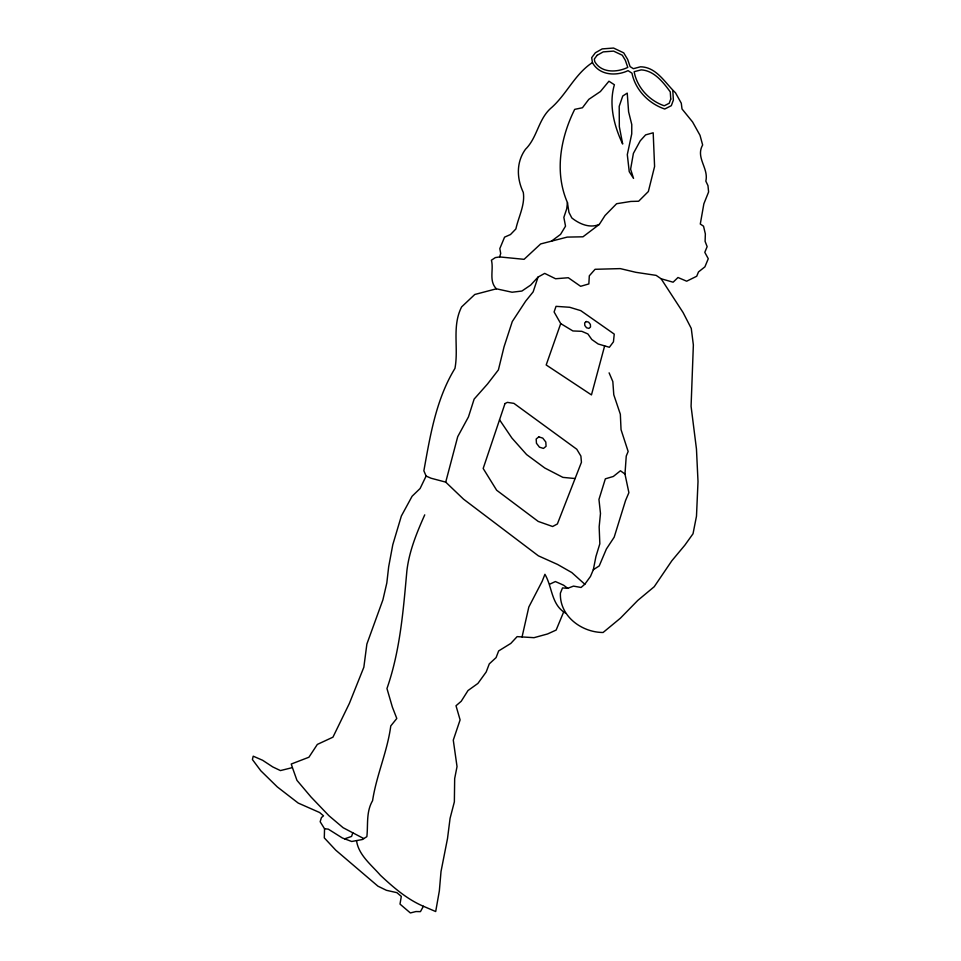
<?xml version="1.0" encoding="UTF-8"?>
<svg xmlns="http://www.w3.org/2000/svg" width="961" height="961" viewBox="0 0 961 961"><rect width="100%" height="100%" fill="white"/><g stroke="black" fill="none" stroke-linecap="round" stroke-linejoin="round"><path stroke-width="1.44" d="M363.811 838.593L343.089 827.697L328.938 815.721L311.016 796.993L296.961 780.356L292.42 767.611L280.444 770.578L272.744 766.926L262.617 760.271L253.224 756.187L252.395 759.526L260.815 770.782L277.273 786.891L298.198 803.06L319.617 812.513L323.509 815.817L321.418 817.583L320.157 821.727L324.542 828.742L324.301 837.884L335.749 850.161L377.937 886.174L386.418 890.306L396.905 892.661L401.314 896.409L400.004 904.097L410.371 912.95L415.957 911.545L420.438 911.641L423.405 906.271C406.996 899.28 393.289 887.303 380.364 875.231C371.39 864.876 358.465 855.002 356.531 840.599M584.817 584.24L571.795 572.552L557.56 564.443L538.376 555.83L463.526 499.155L445.724 482.122L431.008 478.218L426.119 476.055L423.861 470.794C430.192 435.681 436.042 399.332 454.949 368.411C458.853 347.75 451.67 326.416 461.628 306.895L474.782 294.486L496.381 288.805L512.069 292.228L521.871 291.051L530.652 285.105L538.064 277.068L544.695 273.392L555.566 278.75L568.299 277.729L580.624 286.306L588.853 283.927L589.309 275.819L595.075 269.296L620.265 268.612L635.858 272.311L656.147 275.375L661.108 278.762L683.043 312.469L691.271 328.434L693.361 344.963L691.079 406.299L696.461 449.039L698.01 481.605L696.485 516.189L693.025 533.763L684.845 545.187L671.835 560.78L654.237 586.703L637.816 600.385L620.374 618.211L603.1 632.482C581.645 632.482 559.422 616.049 560.395 593.129L562.521 587.928L567.699 588.312L573.501 586.114L581.069 587.471L584.817 584.24L590.498 576.408L593.333 569.693L599.208 565.945L606.391 549.019L614.175 537.199L625.563 500.501L628.89 492.657L624.974 474.061L626.248 456.067L628.146 451.478L621.046 429.675L620.338 414.239L613.779 394.767L612.83 381.565L609.106 372.844M496.381 288.805C488.56 280.864 493.918 269.621 491.419 260.203L495.335 257.596L499.648 256.923L524.081 259.326L540.659 243.938L567.194 237.103L582.979 236.802L599.316 224.406L605.034 215.516L616.602 203.72L630.86 201.438L638.645 201.233L648.351 191.527L654.585 166.505L653.192 132.786L645.6 134.888L640.266 140.786L633.395 153.388L630.608 169.196L633.539 178.398L629.239 171.683L627.305 154.613L631.737 133.891L631.773 124.546L628.602 111.8L627.233 93.109L622.752 96.016L619.208 106.323L619.328 126.66L622.68 144.018C614.091 126.047 608.577 104.545 614.391 84.748L608.938 81.217L600.409 91.535L588.793 99.367L582.45 107.752L574.69 109.362C560.455 138.012 554.293 172.427 567.446 202.615L566.726 208.789L563.855 217.378L565.524 226.159L560.539 234.4L551.434 241.163M593.333 569.693L595.928 556.527L599.832 543.794L599.159 526.868L600.481 513.462L598.955 499.444L605.346 478.83L613.334 476.464L620.446 470.77L624.974 474.061M522.063 636.939L528.826 607.004L542.184 581.273L544.923 574.306C552.443 587.063 551.158 604.577 565.416 613.058M445.724 482.122L457.712 436.678L468.463 416.894L474.133 399.103L487.491 384.028L498.399 369.901L504.044 346.825L512.285 321.539L525.655 301.165L533.151 291.868L538.064 277.068M604.649 345.888L591.459 394.911L546.184 364.964L560.719 323.593L554.101 311.953L556.035 306.343L569.693 307.28L580.768 310.643L614.247 334.104L613.442 341.852L609.37 347.269L598.186 344.002L591.784 339.485L587.904 333.96L581.777 331.317L572.912 330.956L560.719 323.593M499.648 256.923L500.705 253.476L499.816 248.599L504.573 237.151L510.495 234.532L515.877 228.958C518.496 216.898 525.247 204.765 523.289 192.392C516.658 178.47 516.141 162.205 525.475 149.279C537.271 137.687 538.16 119.813 550.521 108.509C566.546 94.827 574.45 74.345 592.432 62.561L591.676 57.672L595.376 52.747L602.199 48.903L613.562 48.05L623.725 52.867L627.653 59.414L630.092 66.597L633.359 68.699L640.446 66.814C656.567 66.934 665.216 83.163 675.487 92.761L681.277 103.199L682.01 108.953L692.581 121.975L700.016 135.309L702.647 144.991C695.392 157.712 708.942 168.223 705.83 181.124L707.969 185.629L708.605 191.96L703.86 203.816L700.293 224.033L703.536 226.195L705.35 233.919L705.098 241.379L707.14 246.641L704.797 252.323L708.269 258.725L704.906 266.846L698.491 271.939L696.713 276.251L686.671 281.201L677.985 277.501L673.132 282.198L661.108 278.762M352.783 832.803L351.594 836.418L344.663 838.845M563.819 611.58L556.143 630.068L547.53 633.972L534.004 637.684L517.126 636.626L510.82 643.414L498.651 650.933L496.08 657.612L489.281 663.883L486.194 671.979L477.905 683.439L468.007 690.539L461.22 701.266L456.007 705.758L460.103 719.897L453.28 740.126L457.028 766.59L454.673 778.59L454.361 801.858L450.072 818.352L447.514 838.509L441.027 871.435L439.345 890.895L435.693 911.533L423.405 906.271M424.738 514.856C416.738 532.802 409.146 551.254 406.875 570.93C403.296 610.415 400.124 650.897 386.959 688.532L392.376 707.116L396.797 718.48L390.767 725.939C387.379 751.586 376.448 775.191 372.58 800.669C365.973 812.033 368.207 824.346 366.862 836.647L362.321 839.542L351.702 841.488L342.356 837.98L328.314 829.151L324.542 828.742M426.119 476.055L420.101 488.512L412.113 496.224L401.362 515.997L392.785 544.731L388.676 566.738L386.815 582.967L382.898 599.868L366.874 644.05L363.847 667.234L349.36 703.44L332.95 737.171L317.334 744.427L308.913 757.232L291.243 764.031L292.42 767.611M549.74 584.18L555.398 581.549L563.626 585.213L567.699 588.312M599.316 224.406C589.778 228.562 579.387 223.961 571.807 217.931L568.948 212.381L567.446 202.615M575.098 478.542L562.906 477.377L544.803 468.019L526.604 454.577L511.889 438.024L499.54 419.789M592.432 62.561C599.292 75.426 616.109 76.339 628.062 70.646L631.966 73.18C635.341 89.89 648.699 103.596 664.736 109.013L671.319 105.674L673.385 100.064L672.82 91.043M504.993 403.584L483.179 468.475L496.657 490.242L538.22 521.427L552.623 526.508L557.38 523.961L581.441 462.277L580.888 456.067L576.768 449.231L513.907 403.368L507.372 402.371L504.993 403.584M670.742 99.079L669.216 103.259L664.255 105.782C649.204 100.665 636.987 87.403 634.152 71.691L641.215 69.877C654.129 70.597 663.174 82.214 670.285 91.884L670.742 99.079M597.105 55.318L594.33 59.005L594.727 61.552C601.322 73.324 617.094 72.555 627.785 67.402L625.347 60.327L622.308 55.245L613.598 51.113L603.232 51.882L597.105 55.318M586.258 321.527L584.672 322.92L584.805 325.503L586.558 327.773L588.925 328.398L590.51 327.016L590.378 324.422L588.612 322.151L586.258 321.527M538.773 436.883L536.166 439.033L536.466 443.285L539.469 447.177L543.458 448.427L546.076 446.3L545.8 442.024L542.773 438.12L538.773 436.883"/></g></svg>
